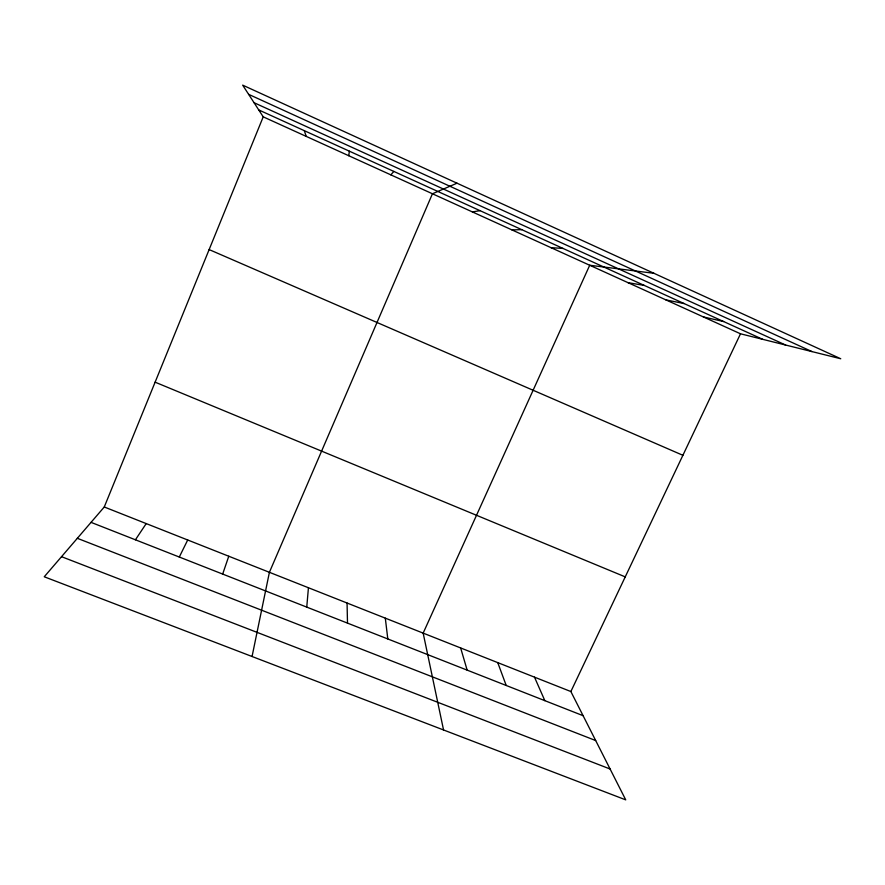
<?xml version="1.0" encoding="UTF-8"?>
<svg xmlns="http://www.w3.org/2000/svg" width="885" height="885" viewBox="0 0 885 885"><rect width="100%" height="100%" fill="white"/><g stroke="black" fill="none" stroke-linecap="round" stroke-linejoin="round"><path stroke-width="1.33" d="M306.752 607.11L308.434 587.74M348.778 155.738L349.343 151.169M252.059 656.504L269.405 572.307L432.444 193.771L457.014 183.195M222.666 574.077L228.773 556.234M104.264 506.994L570.869 691.539L625.728 799.863L44.25 576.777L104.264 506.994L263.221 116.842L242.667 85.137L840.75 358.757L740.502 333.8L263.221 116.842M570.869 691.539L740.502 333.8M179.29 557.03L187.708 539.994M135.416 539.795L146.213 523.588M390.838 174.854L393.847 171.424M472.391 211.924L480.035 210.663M511.906 229.89L521.774 229.657M551.012 247.667L563.037 248.442M653.938 273.288L589.709 265.257L423.163 633.118L443.551 729.97M627.996 282.658L644.214 285.401M665.885 299.882L684.127 303.566M703.387 316.93L723.609 321.543M61.53 556.687L610.108 769.01M77.327 538.301L595.693 740.557M91.044 522.36L583.104 715.688M155.118 382.176L625.241 576.876M209.137 249.581L682.899 455.299M258.73 109.917L762.671 339.32M248.63 94.341L811.987 351.588M254.061 102.704L785.603 345.028M534.496 677.158L544.85 700.666M497.746 662.622L506.209 685.477M304.307 130.67L306.232 136.401M460.642 647.942L467.158 670.133M385.307 618.15L387.807 638.959M347.064 603.028L347.495 623.117"/></g></svg>
